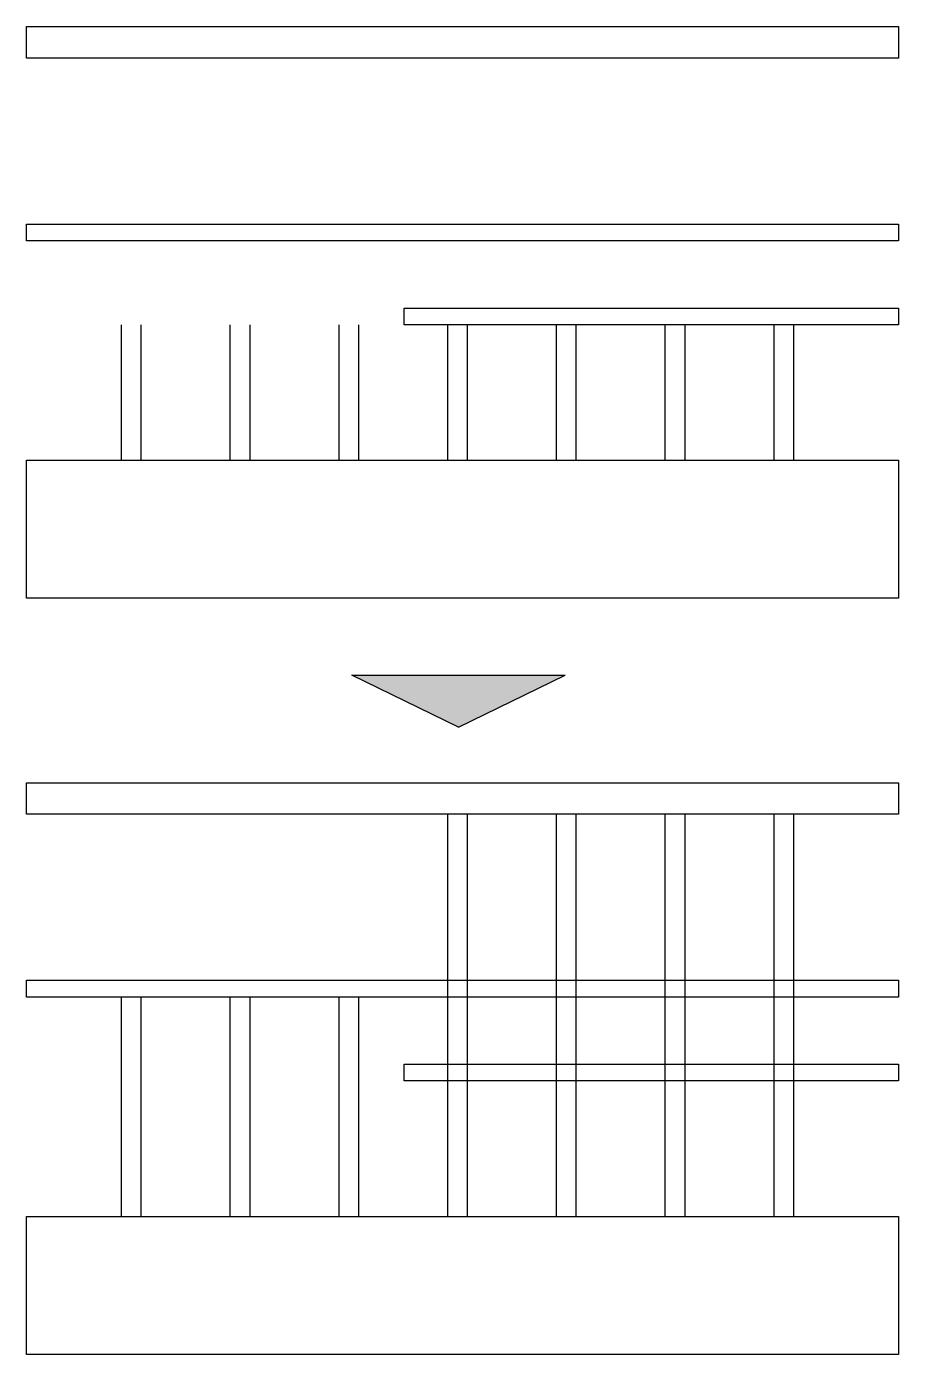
# Model space of a CAD drawing. Header units: millimetres. Extents: x 269.8 to 319.5, y 154.9 to 230.5.
import ezdxf

# ---------------------------------------------------------------- set-up
doc = ezdxf.new("R2010")
doc.units = ezdxf.units.MM

msp = doc.modelspace()

# ---------------------------------------------------------------- hatches: boundary and pattern name
h = msp.add_hatch(color=256)
h.dxf.hatch_style = 1
h.paths.add_polyline_path([(300.51, 193.588), (288.34, 193.588), (294.425, 190.609)])

# ---------------------------------------------------------------- linework, layer by layer
for p, q in [((275.224, 205.825), (275.224, 213.543)), ((276.351, 205.825), (276.351, 213.543)), ((281.422, 205.825), (281.422, 213.543)), ((282.548, 205.825), (282.548, 213.543)), ((287.619, 205.825), (287.619, 213.543)), ((288.746, 205.825), (288.746, 213.543)), ((293.817, 205.825), (293.817, 213.543)), ((294.944, 205.825), (294.944, 213.543)), ((300.014, 205.825), (300.014, 213.543)), ((301.141, 205.825), (301.141, 213.543)), ((306.212, 205.825), (306.212, 213.543)), ((307.339, 205.825), (307.339, 213.543)), ((312.41, 205.825), (312.41, 213.543)), ((313.537, 205.825), (313.537, 213.543)), ((288.34, 193.588), (300.51, 193.588)), ((294.425, 190.609), (288.34, 193.588)), ((294.425, 190.609), (300.51, 193.588)), ((293.817, 162.736), (293.817, 185.654)), ((294.944, 162.736), (294.944, 185.654)), ((300.014, 162.736), (300.014, 185.654)), ((301.141, 162.736), (301.141, 185.654)), ((306.212, 162.736), (306.212, 185.654)), ((307.339, 162.736), (307.339, 185.654)), ((312.41, 162.736), (312.41, 185.654)), ((313.537, 162.736), (313.537, 185.654)), ((275.224, 162.736), (275.224, 175.24)), ((276.351, 162.736), (276.351, 175.24)), ((281.422, 162.736), (281.422, 175.24)), ((282.548, 162.736), (282.548, 175.24)), ((287.619, 162.736), (287.619, 175.24)), ((288.746, 162.736), (288.746, 175.24))]:
    msp.add_line(p, q)
for points in [[(269.81, 230.54), (319.501, 230.54), (319.501, 228.742), (269.81, 228.742)], [(269.81, 219.281), (319.501, 219.281), (319.501, 218.328), (269.81, 218.328)], [(291.328, 214.496), (319.501, 214.496), (319.501, 213.543), (291.328, 213.543)], [(269.81, 205.825), (319.501, 205.825), (319.501, 197.961), (269.81, 197.961)], [(269.81, 187.451), (319.501, 187.451), (319.501, 185.654), (269.81, 185.654)], [(269.81, 176.193), (319.501, 176.193), (319.501, 175.24), (269.81, 175.24)], [(291.328, 171.408), (319.501, 171.408), (319.501, 170.455), (291.328, 170.455)], [(269.81, 162.736), (319.501, 162.736), (319.501, 154.872), (269.81, 154.872)]]:
    msp.add_lwpolyline(points, close=True)

doc.saveas('drawing.dxf')
